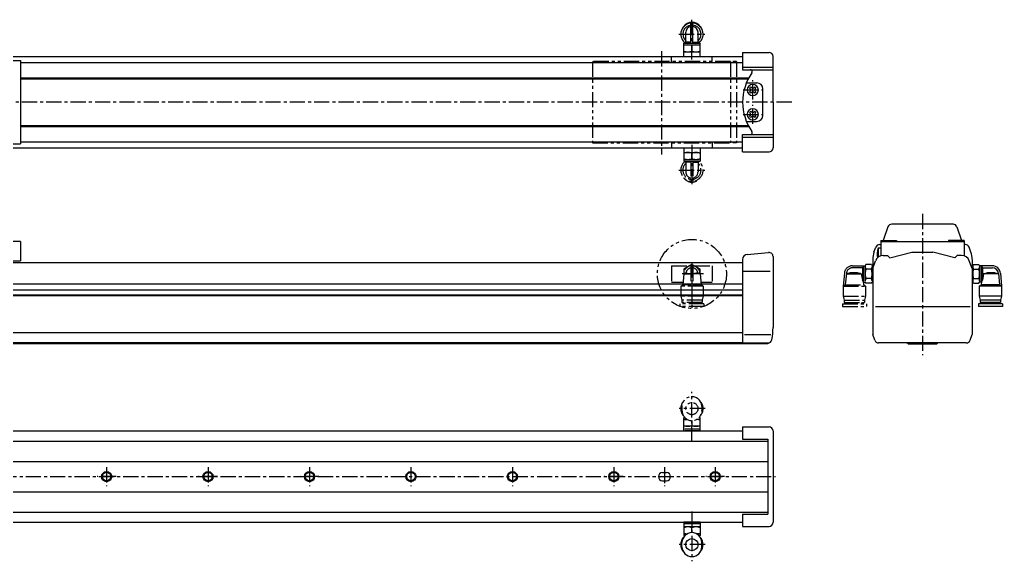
# Model space of a CAD drawing. Extents: x -763 to 47, y 197 to 499.
# Drawn here: x -437.2 to 47.2, y 231.1 to 497.9 of the extents above; entities that cross this region are included whole.
import ezdxf

# ---------------------------------------------------------------- set-up
doc = ezdxf.new("R2010")
doc.units = 0
for name, pattern in [('CENTER', [12, 7.5, -1.5, 1.5, -1.5]), ('CONTINOUS', [0]), ('PHANTOM', [15, 7.5, -1.5, 1.5, -1.5, 1.5, -1.5])]:
    doc.linetypes.add(name, pattern=pattern)
doc.layers.get('0').update_dxf_attribs({"linetype": 'CONTINUOUS'})
doc.layers.add('CENTER', color=1, linetype='CENTER')

msp = doc.modelspace()

# ---------------------------------------------------------------- linework, layer by layer
at = {"color": 7, "linetype": 'CONTINOUS'}
for p, q in [((-106.31, 486.23), (-106.31, 496.21)), ((-105.31, 486.23), (-105.31, 496.21)), ((-108.81, 486.81), (-108.81, 491.64)), ((-102.81, 486.81), (-102.81, 491.64)), ((-109.81, 486.23), (-108.81, 486.81)), ((-109.81, 486.23), (-101.81, 486.23)), ((-109.81, 479.73), (-109.81, 486.23)), ((-109.81, 485.43), (-101.81, 485.43)), ((-106.31, 486.81), (-108.81, 486.81)), ((-105.81, 485.07), (-105.81, 482.39)), ((-105.31, 486.81), (-102.81, 486.81)), ((-101.81, 486.23), (-102.81, 486.81)), ((-101.81, 479.73), (-101.81, 486.23)), ((-522.21, 479.73), (-80.81, 479.73)), ((-115.81, 476.73), (-115.81, 479.73)), ((-109.81, 482.03), (-101.81, 482.03)), ((-95.81, 477.23), (-95.81, 479.73)), ((-80.81, 481.73), (-80.81, 473.23)), ((-80.81, 481.73), (-67.81, 481.73)), ((-65.81, 457.23), (-65.81, 479.73)), ((-453.31, 477.73), (-436.81, 477.73)), ((-436.81, 477.73), (-436.81, 436.73)), ((-436.81, 476.73), (-80.81, 476.73)), ((-80.81, 474.43), (-65.81, 474.43)), ((-80.81, 473.23), (-65.81, 473.23)), ((-436.81, 469.23), (-77.74, 469.23)), ((-436.81, 468.73), (-78.01, 468.73)), ((-78.93, 466.73), (-73.81, 466.73)), ((-76.75, 464.77), (-77.35, 464.17)), ((-77.35, 464.17), (-76.94, 463.75)), ((-76.94, 462.71), (-77.35, 462.29)), ((-77.35, 462.29), (-76.75, 461.69)), ((-76.33, 464.36), (-76.75, 464.77)), ((-76.75, 461.69), (-76.33, 462.1)), ((-74.87, 464.77), (-75.29, 464.36)), ((-75.29, 462.1), (-74.87, 461.69)), ((-74.27, 464.17), (-74.87, 464.77)), ((-74.87, 461.69), (-74.27, 462.29)), ((-74.68, 463.75), (-74.27, 464.17)), ((-74.27, 462.29), (-74.68, 462.71)), ((-70.81, 450.73), (-70.81, 463.73)), ((-65.81, 457.23), (-65.81, 434.73)), ((-76.75, 452.77), (-77.35, 452.17)), ((-77.35, 452.17), (-76.94, 451.75)), ((-76.94, 450.71), (-77.35, 450.29)), ((-76.33, 452.36), (-76.75, 452.77)), ((-74.87, 452.77), (-75.29, 452.36)), ((-74.27, 452.17), (-74.87, 452.77)), ((-74.68, 451.75), (-74.27, 452.17)), ((-74.27, 450.29), (-74.68, 450.71)), ((-436.81, 445.73), (-78.01, 445.73)), ((-78.93, 447.73), (-73.81, 447.73)), ((-77.35, 450.29), (-76.75, 449.69)), ((-76.75, 449.69), (-76.33, 450.1)), ((-75.29, 450.1), (-74.87, 449.69)), ((-74.87, 449.69), (-74.27, 450.29)), ((-436.81, 445.23), (-77.74, 445.23)), ((-80.81, 441.23), (-65.81, 441.23)), ((-80.81, 432.73), (-80.81, 441.23)), ((-453.31, 436.73), (-436.81, 436.73)), ((-436.81, 437.73), (-80.81, 437.73)), ((-80.81, 440.03), (-65.81, 440.03)), ((-522.21, 434.73), (-80.81, 434.73)), ((-80.81, 432.73), (-67.81, 432.73)), ((-9.16, 395.78), (-11.49, 389.12)), ((23.13, 397.12), (-7.27, 397.12)), ((24.78, 395.78), (27.11, 389.12)), ((-436.81, 388.62), (-453.31, 388.62)), ((-436.81, 388.62), (-436.81, 379.12)), ((-12.69, 389.12), (-4.99, 389.12)), ((-12.69, 389.12), (-12.69, 381.66)), ((-12.69, 388.62), (28.31, 388.62)), ((-4.99, 389.12), (-4.99, 388.61)), ((28.31, 389.12), (20.61, 389.12)), ((20.61, 389.12), (20.61, 388.62)), ((28.31, 389.12), (28.31, 381.55)), ((-78.53, 382.22), (-67.98, 383.15)), ((-16.09, 383.28), (-15.17, 385.8)), ((-12.69, 385.37), (-13.99, 385.25)), ((-13.99, 385.25), (-13.99, 380.88)), ((-13.29, 387.12), (-12.69, 387.12)), ((-12.69, 385.37), (-12.69, 381.66)), ((-8.19, 380.52), (2.63, 383.42)), ((2.63, 383.42), (12.98, 383.42)), ((23.81, 380.52), (12.98, 383.42)), ((29.09, 387.12), (28.31, 387.12)), ((31.7, 383.28), (30.79, 385.8)), ((-80.81, 378.12), (-523.31, 378.12)), ((-453.31, 379.12), (-436.81, 379.12)), ((-80.81, 379.67), (-80.81, 338.62)), ((-80.81, 379.67), (-80.81, 378.49)), ((-65.81, 381.15), (-65.81, 346.3)), ((-16.69, 379.91), (-16.69, 361.35)), ((-16.69, 375.25), (-15.3, 379.09)), ((-11.54, 381.72), (-9.39, 381.72)), ((-9.39, 381.72), (-8.19, 380.52)), ((25.01, 381.72), (23.81, 380.52)), ((27.15, 381.72), (25.01, 381.72)), ((32.31, 375.25), (30.91, 379.09)), ((32.31, 379.75), (32.31, 376.62)), ((-80.68, 373.94), (-67.29, 373.94)), ((-16.69, 375.25), (-16.69, 342.74)), ((31.81, 376.62), (32.61, 376.62)), ((32.31, 375.25), (32.31, 342.74)), ((32.96, 377.24), (32.61, 376.62)), ((32.61, 376.62), (32.61, 368.62)), ((32.96, 377.24), (35.65, 377.24)), ((32.96, 374.93), (35.65, 374.93)), ((35.65, 377.24), (36.01, 376.62)), ((42.29, 376.62), (36.01, 376.62)), ((36.01, 376.62), (36.01, 368.62)), ((36.81, 376.62), (37.38, 375.62)), ((36.81, 376.62), (36.81, 368.62)), ((37.38, 375.62), (37.38, 369.62)), ((37.38, 375.62), (42.29, 375.62)), ((32.31, 368.62), (32.61, 368.62)), ((32.96, 368), (32.61, 368.62)), ((32.96, 370.31), (35.65, 370.31)), ((35.65, 368), (36.01, 368.62)), ((36.81, 368.62), (36.01, 368.62)), ((36.81, 368.62), (37.38, 369.62)), ((36.96, 368.89), (36.81, 367.2)), ((37.95, 372.62), (37.38, 369.62)), ((45.31, 372.62), (37.95, 372.62)), ((45.28, 372.89), (45.81, 367.2)), ((46.28, 372.95), (46.81, 366.62)), ((-523.31, 367.82), (-80.81, 367.82)), ((-523.31, 364.82), (-80.81, 364.82)), ((32.96, 368), (35.65, 368)), ((35.81, 366.62), (36.81, 367.2)), ((46.81, 366.62), (35.81, 366.62)), ((35.81, 366.62), (35.81, 361.62)), ((45.81, 367.2), (36.81, 367.2)), ((46.81, 366.62), (45.81, 367.2)), ((46.81, 366.62), (46.81, 361.62)), ((-523.31, 362.32), (-80.81, 362.32)), ((-523.31, 362.03), (-80.81, 362.03)), ((46.81, 361.62), (35.81, 361.62)), ((35.81, 361.62), (36.31, 359.62)), ((46.31, 359.62), (36.31, 359.62)), ((36.31, 359.62), (36.31, 358.62)), ((46.31, 358.62), (36.31, 358.62)), ((37.81, 358.62), (37.81, 357.82)), ((44.81, 358.62), (44.81, 357.82)), ((46.81, 361.62), (46.31, 359.62)), ((46.31, 359.62), (46.31, 358.62)), ((-15.26, 356.63), (31.29, 356.63)), ((35.41, 357.82), (35.41, 356.62)), ((47.21, 357.82), (35.41, 357.82)), ((47.21, 356.62), (35.41, 356.62)), ((47.21, 357.82), (47.21, 356.62)), ((-80.81, 343.62), (-611.81, 343.62)), ((-79.91, 342.74), (-66.84, 342.74)), ((-15.67, 339.93), (-16.69, 342.74)), ((31.29, 339.93), (32.31, 342.74)), ((-80.81, 338.62), (-628.81, 338.62)), ((-68.31, 338.12), (-553.31, 338.12)), ((-80.81, 338.62), (-68.39, 338.62)), ((-68.31, 338.69), (-68.31, 338.12)), ((29.41, 338.62), (-13.79, 338.62)), ((0.71, 338.12), (0.31, 338.52)), ((0.71, 338.12), (14.91, 338.12)), ((15.31, 338.52), (14.91, 338.12)), ((-80.81, 297.28), (-67.81, 297.28)), ((-80.81, 297.28), (-80.81, 291.28)), ((-615.81, 295.28), (-80.81, 295.28)), ((-611.81, 295.28), (-80.81, 295.28)), ((-80.81, 291.28), (-68.31, 291.28)), ((-68.31, 291.28), (-68.31, 254.28)), ((-65.81, 295.28), (-65.81, 250.28)), ((-628.81, 290.28), (-68.31, 290.28)), ((-628.81, 280.28), (-68.31, 280.28)), ((-68.31, 280.28), (-68.31, 265.28)), ((-628.81, 265.28), (-68.31, 265.28)), ((-628.81, 255.28), (-68.31, 255.28)), ((-80.81, 254.28), (-80.81, 248.28)), ((-80.81, 254.28), (-68.31, 254.28)), ((-615.81, 250.28), (-80.81, 250.28)), ((-611.81, 250.28), (-80.81, 250.28)), ((-101.81, 250.28), (-109.81, 250.28)), ((-109.81, 250.28), (-109.81, 243.78)), ((-101.81, 249.48), (-109.81, 249.48)), ((-101.81, 247.98), (-109.81, 247.98)), ((-105.81, 245.18), (-105.81, 247.63)), ((-101.81, 250.28), (-101.81, 243.78)), ((-80.81, 248.28), (-67.81, 248.28)), ((-109.81, 244.58), (-108.16, 244.58)), ((-109.81, 243.78), (-109.24, 243.78)), ((-109.81, 243.78), (-109.44, 243.57)), ((-101.81, 244.58), (-103.46, 244.58)), ((-101.81, 243.78), (-102.38, 243.78)), ((-101.81, 243.78), (-102.18, 243.57)), ((-110.71, 238.28), (-110.71, 240.28)), ((-100.91, 238.28), (-100.91, 240.28))]:
    msp.add_line(p, q, dxfattribs=at)
at = {"color": 3, "linetype": 'PHANTOM'}
for p, q in [((-154.81, 477.23), (-154.81, 437.23)), ((-86.81, 477.23), (-154.81, 477.23)), ((-86.81, 477.23), (-86.81, 437.23)), ((-83.81, 477.23), (-85.59, 477.23)), ((-83.81, 477.23), (-83.81, 437.23)), ((-154.81, 437.23), (-86.81, 437.23)), ((-115.81, 437.73), (-115.81, 434.73)), ((-95.81, 437.23), (-95.81, 434.73)), ((-83.81, 437.23), (-85.59, 437.23)), ((-109.81, 434.73), (-109.81, 428.23)), ((-109.81, 432.43), (-101.81, 432.43)), ((-105.81, 429.39), (-105.81, 432.07)), ((-101.81, 434.73), (-101.81, 428.23)), ((-109.81, 429.03), (-101.81, 429.03)), ((-109.81, 428.23), (-101.81, 428.23)), ((-109.81, 428.23), (-108.81, 427.65)), ((-108.81, 427.65), (-108.81, 422.83)), ((-106.31, 427.65), (-108.81, 427.65)), ((-106.31, 428.23), (-106.31, 418.25)), ((-105.31, 428.23), (-105.31, 418.25)), ((-105.31, 427.65), (-102.81, 427.65)), ((-101.81, 428.23), (-102.81, 427.65)), ((-102.81, 427.65), (-102.81, 422.83)), ((-115.81, 376.62), (-107.05, 376.62)), ((-115.81, 376.62), (-115.81, 368.62)), ((-105.81, 377.24), (-109.81, 374.93)), ((-109.81, 374.93), (-109.81, 372.62)), ((-108.75, 373.23), (-109.81, 372.62)), ((-108.75, 373.23), (-106.31, 372.72)), ((-106.31, 376.59), (-106.31, 366.62)), ((-101.81, 374.93), (-105.81, 377.24)), ((-105.31, 376.59), (-105.31, 366.62)), ((-102.87, 373.23), (-105.31, 372.72)), ((-104.5, 376.62), (-95.81, 376.62)), ((-102.87, 373.23), (-101.81, 372.62)), ((-101.81, 372.62), (-101.81, 374.93)), ((-95.81, 376.62), (-95.81, 368.62)), ((-26.68, 376.62), (-20.39, 376.62)), ((-21.77, 375.62), (-26.68, 375.62)), ((-21.19, 376.62), (-21.77, 375.62)), ((-21.77, 375.62), (-21.77, 369.62)), ((-21.19, 376.62), (-21.19, 368.62)), ((-20.04, 377.24), (-20.39, 376.62)), ((-20.39, 376.62), (-20.39, 368.62)), ((-17.35, 377.24), (-20.04, 377.24)), ((-17.35, 374.93), (-20.04, 374.93)), ((-17.35, 377.24), (-16.99, 376.62)), ((-16.19, 376.62), (-16.99, 376.62)), ((-16.99, 376.62), (-16.99, 368.62)), ((-16.99, 376.62), (-16.99, 368.62)), ((-115.81, 368.62), (-110.29, 368.62)), ((-100.14, 372.62), (-110.9, 372.62)), ((-109.81, 372.62), (-110.31, 367.2)), ((-101.81, 372.62), (-101.31, 367.2)), ((-101.31, 368.62), (-95.81, 368.62)), ((-30.67, 372.95), (-31.19, 366.62)), ((-29.67, 372.89), (-30.19, 367.2)), ((-29.69, 372.62), (-22.34, 372.62)), ((-22.34, 372.62), (-21.77, 369.62)), ((-21.19, 368.62), (-21.77, 369.62)), ((-21.35, 368.89), (-21.19, 367.2)), ((-21.19, 368.62), (-20.39, 368.62)), ((-20.04, 368), (-20.39, 368.62)), ((-17.35, 370.31), (-20.04, 370.31)), ((-17.35, 368), (-16.99, 368.62)), ((-16.69, 368.62), (-16.99, 368.62)), ((-111.31, 366.62), (-110.31, 367.2)), ((-100.31, 366.62), (-111.31, 366.62)), ((-111.31, 366.62), (-111.31, 361.62)), ((-106.31, 367.2), (-110.31, 367.2)), ((-101.31, 367.2), (-105.31, 367.2)), ((-100.31, 366.62), (-101.31, 367.2)), ((-100.31, 366.62), (-100.31, 361.62)), ((-31.19, 366.62), (-30.19, 367.2)), ((-31.19, 366.62), (-20.19, 366.62)), ((-31.19, 366.62), (-31.19, 361.62)), ((-30.19, 367.2), (-21.19, 367.2)), ((-20.19, 366.62), (-21.19, 367.2)), ((-20.19, 366.62), (-20.19, 361.62)), ((-17.35, 368), (-20.04, 368)), ((-100.31, 361.62), (-111.31, 361.62)), ((-111.31, 361.62), (-110.81, 359.62)), ((-110.81, 359.62), (-110.81, 358.62)), ((-100.81, 359.62), (-110.81, 359.62)), ((-100.81, 358.62), (-110.81, 358.62)), ((-109.31, 358.62), (-109.31, 357.82)), ((-102.31, 358.62), (-102.31, 357.82)), ((-100.31, 361.62), (-100.81, 359.62)), ((-100.81, 359.62), (-100.81, 358.62)), ((-31.19, 361.62), (-20.19, 361.62)), ((-31.19, 361.62), (-30.69, 359.62)), ((-30.69, 359.62), (-20.69, 359.62)), ((-30.69, 359.62), (-30.69, 358.62)), ((-30.69, 358.62), (-20.69, 358.62)), ((-29.19, 358.62), (-29.19, 357.82)), ((-22.19, 358.62), (-22.19, 357.82)), ((-20.19, 361.62), (-20.69, 359.62)), ((-20.69, 359.62), (-20.69, 358.62)), ((-99.91, 357.82), (-111.71, 357.82)), ((-111.71, 357.82), (-111.71, 356.62)), ((-99.91, 356.62), (-111.71, 356.62)), ((-99.91, 357.82), (-99.91, 356.62)), ((-31.59, 357.82), (-19.79, 357.82)), ((-31.59, 357.82), (-31.59, 356.62)), ((-31.59, 356.62), (-19.79, 356.62)), ((-19.79, 357.82), (-19.79, 356.62)), ((-110.71, 307.28), (-110.71, 305.28)), ((-100.91, 307.28), (-100.91, 305.28)), ((-109.81, 301.78), (-109.44, 302)), ((-109.81, 295.28), (-109.81, 301.78)), ((-109.81, 301.78), (-109.24, 301.78)), ((-109.81, 300.98), (-108.16, 300.98)), ((-105.81, 300.38), (-105.81, 297.94)), ((-101.81, 300.98), (-103.46, 300.98)), ((-101.81, 301.78), (-102.38, 301.78)), ((-101.81, 301.78), (-102.18, 302)), ((-101.81, 295.28), (-101.81, 301.78)), ((-101.81, 297.58), (-109.81, 297.58)), ((-101.81, 296.08), (-109.81, 296.08)), ((-101.81, 295.28), (-109.81, 295.28))]:
    msp.add_line(p, q, dxfattribs=at)
at = {"color": 7, "linetype": 'CENTER'}
for p, q in [((-119.31, 277.42), (-119.31, 268.14)), ((-119.31, 276), (-119.31, 269.54))]:
    msp.add_line(p, q, dxfattribs=at)
at = {"color": 7, "linetype": 'CONTINUOUS'}
for p, q in [((-120.31, 274.78), (-118.31, 274.78)), ((-120.31, 270.78), (-118.31, 270.78))]:
    msp.add_line(p, q, dxfattribs=at)
at = {"color": 3, "linetype": 'PHANTOM'}
for centre, radius in [((-105.81, 372.62), 17), ((-105.81, 306.28), 3)]:
    msp.add_circle(centre, radius, dxfattribs=at)
at = {"color": 7, "linetype": 'CONTINOUS'}
for centre, radius in [((-394.31, 272.78), 2.5), ((-394.31, 272.78), 2.1), ((-344.31, 272.78), 2.5), ((-344.31, 272.78), 2.1), ((-294.31, 272.78), 2.5), ((-294.31, 272.78), 2.1), ((-244.31, 272.78), 2.5), ((-244.31, 272.78), 2.1), ((-194.31, 272.78), 2.5), ((-194.31, 272.78), 2.1), ((-144.31, 272.78), 2.5), ((-144.31, 272.78), 2.1), ((-94.31, 272.78), 2.5), ((-94.31, 272.78), 2.1), ((-105.81, 239.28), 3)]:
    msp.add_circle(centre, radius, dxfattribs=at)
for centre, radius, start, end in [((-105.81, 490.73), 5.5, 309.8225, 230.1775), ((-105.81, 490.73), 4.5, 96.3794, 228.1897), ((-105.81, 491.73), 4.9, 32.3231, 147.6768), ((-105.81, 491.64), 3, 99.5941, 180), ((-105.81, 490.73), 4.5, 311.8103, 83.6206), ((-105.81, 491.64), 3, 0, 80.4059), ((-107.81, 479.65), 5.78, 69.7438, 110.2561), ((-103.81, 479.65), 5.78, 69.7439, 110.2561), ((-107.81, 487.81), 5.78, 249.7439, 290.2561), ((-103.81, 487.81), 5.78, 249.7439, 290.2561), ((-67.81, 479.73), 2, 0, 90), ((-55.81, 457.23), 25, 144.7656, 180), ((-77.05, 472.23), 1, 324.7656, 90), ((-75.81, 463.23), 2.75, 0, 359.9997), ((-73.81, 463.73), 3, 0, 90), ((-77.46, 463.23), 0.742, 315.0001, 45), ((-75.81, 464.88), 0.742, 225.0001, 315), ((-75.81, 461.58), 0.742, 45, 135), ((-74.16, 463.23), 0.742, 135.0001, 225), ((-55.81, 457.23), 25, 180, 215.2344), ((-75.81, 451.23), 2.75, 0, 359.9997), ((-77.46, 451.23), 0.742, 315.0001, 45), ((-75.81, 452.88), 0.742, 225.0001, 315), ((-74.16, 451.23), 0.742, 135.0001, 225), ((-73.81, 450.73), 3, 270, 0), ((-75.81, 449.58), 0.742, 45, 135), ((-77.05, 442.23), 1, 270, 35.2344), ((-67.81, 434.73), 2, 270, 0), ((-7.27, 395.12), 2, 90, 160.71), ((22.89, 395.12), 2, 19.29, 90), ((-67.81, 381.15), 2, 0, 95), ((-6.69, 379.86), 10, 160, 180), ((-13.29, 385.12), 2, 90, 160), ((-13.29, 385.12), 2, 90, 160), ((-6.61, 382.22), 7.98, 157.6452, 192.3941), ((28.91, 385.12), 2, 20, 90), ((28.91, 385.12), 2, 20, 90), ((22.31, 379.86), 10, 0, 20), ((-78.31, 379.73), 2.5, 95, 180), ((-11.54, 377.72), 4, 90, 160), ((27.15, 377.72), 4, 19.9999, 90), ((34.65, 376.08), 2.04, 180, 214.3842), ((40.25, 372.62), 7.64, 162.412, 197.5879), ((33.96, 376.08), 2.04, 325.6157, 359.9999), ((28.36, 372.62), 7.64, 342.412, 17.5879), ((41.63, 362), 11.24, 70.899, 109.101), ((42.29, 372.62), 4, 4.7637, 90), ((42.29, 372.62), 3, 5.2681, 90), ((34.65, 369.15), 2.04, 145.6158, 180), ((33.96, 369.15), 2.04, 360, 34.3842), ((-95.81, 346.3), 30, 348.2935, 0), ((-68.39, 340.62), 2, 270, 348.2935), ((-13.79, 340.62), 2, 200, 270), ((29.41, 340.62), 2, 270, 340), ((-67.81, 295.28), 2, 0, 90), ((-107.81, 242.21), 5.78, 69.7439, 110.2561), ((-103.81, 242.21), 5.78, 69.7439, 110.2561), ((-67.81, 250.28), 2, 270, 0), ((-105.81, 239.28), 5.5, 138.8388, 221.161), ((-105.81, 240.28), 4.9, 360, 179.9999), ((-107.81, 250.36), 5.78, 249.7439, 266.7059), ((-103.81, 250.36), 5.78, 273.294, 290.2561), ((-105.81, 239.28), 5.5, 318.8389, 41.1611), ((-105.81, 238.28), 4.9, 180, 360)]:
    msp.add_arc(centre, radius, start, end, dxfattribs=at)
at = {"color": 3, "linetype": 'PHANTOM'}
for centre, radius, start, end in [((-107.81, 426.65), 5.78, 69.7439, 110.2561), ((-103.81, 426.65), 5.78, 69.7439, 110.2561), ((-105.81, 423.73), 5.5, 129.8225, 50.1775), ((-105.81, 423.73), 4.5, 131.8103, 263.6206), ((-107.81, 434.81), 5.78, 249.7439, 290.2562), ((-103.81, 434.81), 5.78, 249.7439, 290.2561), ((-105.81, 423.73), 4.5, 276.3794, 48.1897), ((-105.81, 422.83), 3, 180, 260.4059), ((-105.81, 422.83), 3, 279.5941, 0), ((-105.81, 422.73), 4.9, 212.3232, 327.6769), ((-105.81, 372.62), 4, 0.0002, 180.0001), ((-105.81, 372.62), 3, 99.594, 168.1896), ((-105.81, 372.62), 3, 11.8104, 80.406), ((-26.68, 372.62), 4, 90, 175.2363), ((-26.02, 362), 11.24, 70.899, 109.101), ((-26.68, 372.62), 3, 90, 174.7319), ((-18.35, 376.08), 2.04, 180.0001, 214.3843), ((-12.75, 372.62), 7.64, 162.4121, 197.588), ((-19.04, 376.08), 2.04, 325.6158, 0), ((-24.64, 372.62), 7.64, 342.4121, 17.588), ((-18.35, 369.15), 2.04, 145.6158, 180), ((-19.04, 369.15), 2.04, 0, 34.3842), ((-105.81, 307.28), 4.9, 0, 180), ((-105.81, 306.28), 5.5, 138.839, 221.1612), ((-105.81, 305.28), 4.9, 180.0001, 0), ((-105.81, 306.28), 5.5, 318.8389, 41.1611), ((-107.81, 295.21), 5.78, 93.2941, 110.2561), ((-103.81, 295.21), 5.78, 69.7439, 86.706), ((-107.81, 303.36), 5.78, 249.7439, 290.2561), ((-103.81, 303.36), 5.78, 249.7439, 290.2561)]:
    msp.add_arc(centre, radius, start, end, dxfattribs=at)
at = {"color": 7, "linetype": 'CONTINUOUS'}
for centre, start, end in [((-120.31, 272.78), 90, 270), ((-118.31, 272.78), 270, 90)]:
    msp.add_arc(centre, 2, start, end, dxfattribs=at)
at = {"color": 7, "linetype": 'CONTINOUS'}
for p in [(-75.81, 463.23), (-75.81, 451.23), (-105.81, 372.62), (-105.81, 356.62)]:
    msp.add_point(p, dxfattribs=at)
at = {"layer": 'CENTER', "color": 1, "linetype": 'CENTER'}
for p, q in [((-105.81, 478.2), (-105.81, 497.86)), ((-112.27, 490.73), (-99.48, 490.73)), ((-120.81, 482.29), (-120.81, 431.48)), ((-75.81, 458.48), (-75.81, 467.98)), ((-80.56, 463.23), (-71.06, 463.23)), ((-56.54, 457.23), (-636.82, 457.23)), ((-75.81, 446.48), (-75.81, 455.98)), ((-80.56, 451.23), (-71.06, 451.23)), ((-105.81, 436.26), (-105.81, 416.6)), ((-112.27, 423.73), (-99.48, 423.73)), ((7.81, 402.17), (7.81, 332.68)), ((-105.81, 378.44), (-105.81, 354.63)), ((-109.81, 372.62), (-106.31, 372.62)), ((-101.81, 372.62), (-105.31, 372.62)), ((-105.81, 289.92), (-105.81, 314.51)), ((-99.35, 306.28), (-112.14, 306.28)), ((-394.31, 277.42), (-394.31, 268.14)), ((-344.31, 277.42), (-344.31, 268.14)), ((-294.31, 277.42), (-294.31, 268.14)), ((-244.31, 277.42), (-244.31, 268.14)), ((-194.31, 277.42), (-194.31, 268.14)), ((-144.31, 277.42), (-144.31, 268.14)), ((-94.31, 277.42), (-94.31, 268.14)), ((-662.17, 272.78), (-64.56, 272.78)), ((-389.67, 272.78), (-398.95, 272.78)), ((-339.67, 272.78), (-348.95, 272.78)), ((-289.67, 272.78), (-298.95, 272.78)), ((-139.67, 272.78), (-148.95, 272.78)), ((-89.67, 272.78), (-98.95, 272.78)), ((-105.81, 255.64), (-105.81, 231.06)), ((-99.35, 239.28), (-112.14, 239.28))]:
    msp.add_line(p, q, dxfattribs=at)

doc.saveas('drawing.dxf')
